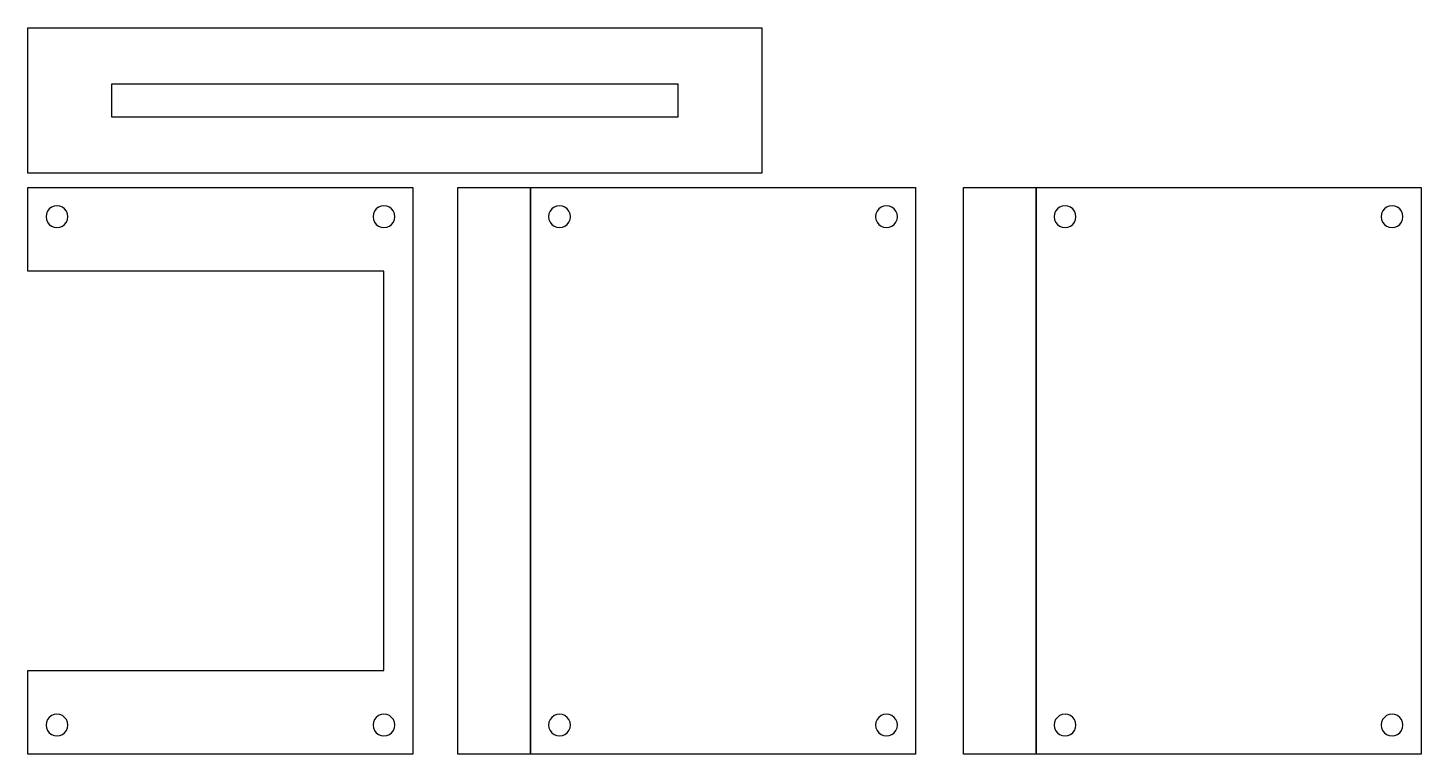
# Model space of a CAD drawing. Header units: metres. Extents: x 138 to 330, y 0 to 100.
import ezdxf

# ---------------------------------------------------------------- set-up
doc = ezdxf.new("R2010")
doc.units = ezdxf.units.M

msp = doc.modelspace()

# ---------------------------------------------------------------- linework, layer by layer
at = {"layer": 'Layer0'}
for points in [[(138.41, 80, 0), (138.41, 100, 0), (239.41, 100, 0), (239.41, 80, 0), (138.41, 80, 0)], [(149.91, 87.75, 0), (227.91, 87.75, 0), (227.91, 92.25, 0), (149.91, 92.25, 0), (149.91, 87.75, 0)], [(138.41, 0, 0), (138.41, 11.5, 0), (187.41, 11.5, 0), (187.41, 66.5, 0), (138.41, 66.5, 0), (138.41, 78, 0), (191.41, 78, 0), (191.41, 0, 0), (138.41, 0, 0)], [(207.58, 78, 0), (207.58, 0, 0), (197.58, 0, 0), (197.58, 78, 0), (207.58, 78, 0)], [(260.58, 0, 0), (207.58, 0, 0), (207.58, 78, 0), (260.58, 78, 0), (260.58, 0, 0)], [(277.16, 78, 0), (277.16, 0, 0), (267.16, 0, 0), (267.16, 78, 0), (277.16, 78, 0)], [(330.16, 0, 0), (277.16, 0, 0), (277.16, 78, 0), (330.16, 78, 0), (330.16, 0, 0)], [(143.91, 74, 0), (143.86, 74.39, 0), (143.71, 74.75, 0), (143.47, 75.06, 0), (143.16, 75.3, 0), (142.8, 75.45, 0), (142.41, 75.5, 0), (142.02, 75.45, 0), (141.66, 75.3, 0), (141.35, 75.06, 0), (141.11, 74.75, 0), (140.96, 74.39, 0), (140.91, 74, 0), (140.96, 73.61, 0), (141.11, 73.25, 0), (141.35, 72.94, 0), (141.66, 72.7, 0), (142.02, 72.55, 0), (142.41, 72.5, 0), (142.8, 72.55, 0), (143.16, 72.7, 0), (143.47, 72.94, 0), (143.71, 73.25, 0), (143.86, 73.61, 0), (143.91, 74, 0)], [(188.91, 74, 0), (188.86, 74.39, 0), (188.71, 74.75, 0), (188.47, 75.06, 0), (188.16, 75.3, 0), (187.8, 75.45, 0), (187.41, 75.5, 0), (187.02, 75.45, 0), (186.66, 75.3, 0), (186.35, 75.06, 0), (186.11, 74.75, 0), (185.96, 74.39, 0), (185.91, 74, 0), (185.96, 73.61, 0), (186.11, 73.25, 0), (186.35, 72.94, 0), (186.66, 72.7, 0), (187.02, 72.55, 0), (187.41, 72.5, 0), (187.8, 72.55, 0), (188.16, 72.7, 0), (188.47, 72.94, 0), (188.71, 73.25, 0), (188.86, 73.61, 0), (188.91, 74, 0)], [(213.08, 74, 0), (213.03, 74.39, 0), (212.88, 74.75, 0), (212.64, 75.06, 0), (212.33, 75.3, 0), (211.97, 75.45, 0), (211.58, 75.5, 0), (211.19, 75.45, 0), (210.83, 75.3, 0), (210.52, 75.06, 0), (210.28, 74.75, 0), (210.13, 74.39, 0), (210.08, 74, 0), (210.13, 73.61, 0), (210.28, 73.25, 0), (210.52, 72.94, 0), (210.83, 72.7, 0), (211.19, 72.55, 0), (211.58, 72.5, 0), (211.97, 72.55, 0), (212.33, 72.7, 0), (212.64, 72.94, 0), (212.88, 73.25, 0), (213.03, 73.61, 0), (213.08, 74, 0)], [(258.08, 74, 0), (258.03, 74.39, 0), (257.88, 74.75, 0), (257.64, 75.06, 0), (257.33, 75.3, 0), (256.97, 75.45, 0), (256.58, 75.5, 0), (256.19, 75.45, 0), (255.83, 75.3, 0), (255.52, 75.06, 0), (255.28, 74.75, 0), (255.13, 74.39, 0), (255.08, 74, 0), (255.13, 73.61, 0), (255.28, 73.25, 0), (255.52, 72.94, 0), (255.83, 72.7, 0), (256.19, 72.55, 0), (256.58, 72.5, 0), (256.97, 72.55, 0), (257.33, 72.7, 0), (257.64, 72.94, 0), (257.88, 73.25, 0), (258.03, 73.61, 0), (258.08, 74, 0)], [(282.66, 74, 0), (282.61, 74.39, 0), (282.46, 74.75, 0), (282.22, 75.06, 0), (281.91, 75.3, 0), (281.55, 75.45, 0), (281.16, 75.5, 0), (280.78, 75.45, 0), (280.41, 75.3, 0), (280.1, 75.06, 0), (279.86, 74.75, 0), (279.71, 74.39, 0), (279.66, 74, 0), (279.71, 73.61, 0), (279.86, 73.25, 0), (280.1, 72.94, 0), (280.41, 72.7, 0), (280.78, 72.55, 0), (281.16, 72.5, 0), (281.55, 72.55, 0), (281.91, 72.7, 0), (282.22, 72.94, 0), (282.46, 73.25, 0), (282.61, 73.61, 0), (282.66, 74, 0)], [(327.66, 74, 0), (327.61, 74.39, 0), (327.46, 74.75, 0), (327.22, 75.06, 0), (326.91, 75.3, 0), (326.55, 75.45, 0), (326.16, 75.5, 0), (325.78, 75.45, 0), (325.41, 75.3, 0), (325.1, 75.06, 0), (324.86, 74.75, 0), (324.71, 74.39, 0), (324.66, 74, 0), (324.71, 73.61, 0), (324.86, 73.25, 0), (325.1, 72.94, 0), (325.41, 72.7, 0), (325.78, 72.55, 0), (326.16, 72.5, 0), (326.55, 72.55, 0), (326.91, 72.7, 0), (327.22, 72.94, 0), (327.46, 73.25, 0), (327.61, 73.61, 0), (327.66, 74, 0)], [(143.91, 4, 0), (143.86, 4.39, 0), (143.71, 4.75, 0), (143.47, 5.06, 0), (143.16, 5.3, 0), (142.8, 5.45, 0), (142.41, 5.5, 0), (142.02, 5.45, 0), (141.66, 5.3, 0), (141.35, 5.06, 0), (141.11, 4.75, 0), (140.96, 4.39, 0), (140.91, 4, 0), (140.96, 3.61, 0), (141.11, 3.25, 0), (141.35, 2.94, 0), (141.66, 2.7, 0), (142.02, 2.55, 0), (142.41, 2.5, 0), (142.8, 2.55, 0), (143.16, 2.7, 0), (143.47, 2.94, 0), (143.71, 3.25, 0), (143.86, 3.61, 0), (143.91, 4, 0)], [(188.86, 4.39, 0), (188.71, 4.75, 0), (188.47, 5.06, 0), (188.16, 5.3, 0), (187.8, 5.45, 0), (187.41, 5.5, 0), (187.02, 5.45, 0), (186.66, 5.3, 0), (186.35, 5.06, 0), (186.11, 4.75, 0), (185.96, 4.39, 0), (185.91, 4, 0), (185.96, 3.61, 0), (186.11, 3.25, 0), (186.35, 2.94, 0), (186.66, 2.7, 0), (187.02, 2.55, 0), (187.41, 2.5, 0), (187.8, 2.55, 0), (188.16, 2.7, 0), (188.47, 2.94, 0), (188.71, 3.25, 0), (188.86, 3.61, 0), (188.91, 4, 0), (188.86, 4.39, 0)], [(213.08, 4, 0), (213.03, 4.39, 0), (212.88, 4.75, 0), (212.64, 5.06, 0), (212.33, 5.3, 0), (211.97, 5.45, 0), (211.58, 5.5, 0), (211.19, 5.45, 0), (210.83, 5.3, 0), (210.52, 5.06, 0), (210.28, 4.75, 0), (210.13, 4.39, 0), (210.08, 4, 0), (210.13, 3.61, 0), (210.28, 3.25, 0), (210.52, 2.94, 0), (210.83, 2.7, 0), (211.19, 2.55, 0), (211.58, 2.5, 0), (211.97, 2.55, 0), (212.33, 2.7, 0), (212.64, 2.94, 0), (212.88, 3.25, 0), (213.03, 3.61, 0), (213.08, 4, 0)], [(258.03, 4.39, 0), (257.88, 4.75, 0), (257.64, 5.06, 0), (257.33, 5.3, 0), (256.97, 5.45, 0), (256.58, 5.5, 0), (256.19, 5.45, 0), (255.83, 5.3, 0), (255.52, 5.06, 0), (255.28, 4.75, 0), (255.13, 4.39, 0), (255.08, 4, 0), (255.13, 3.61, 0), (255.28, 3.25, 0), (255.52, 2.94, 0), (255.83, 2.7, 0), (256.19, 2.55, 0), (256.58, 2.5, 0), (256.97, 2.55, 0), (257.33, 2.7, 0), (257.64, 2.94, 0), (257.88, 3.25, 0), (258.03, 3.61, 0), (258.08, 4, 0), (258.03, 4.39, 0)], [(282.66, 4, 0), (282.61, 4.39, 0), (282.46, 4.75, 0), (282.22, 5.06, 0), (281.91, 5.3, 0), (281.55, 5.45, 0), (281.16, 5.5, 0), (280.78, 5.45, 0), (280.41, 5.3, 0), (280.1, 5.06, 0), (279.86, 4.75, 0), (279.71, 4.39, 0), (279.66, 4, 0), (279.71, 3.61, 0), (279.86, 3.25, 0), (280.1, 2.94, 0), (280.41, 2.7, 0), (280.78, 2.55, 0), (281.16, 2.5, 0), (281.55, 2.55, 0), (281.91, 2.7, 0), (282.22, 2.94, 0), (282.46, 3.25, 0), (282.61, 3.61, 0), (282.66, 4, 0)], [(327.61, 4.39, 0), (327.46, 4.75, 0), (327.22, 5.06, 0), (326.91, 5.3, 0), (326.55, 5.45, 0), (326.16, 5.5, 0), (325.78, 5.45, 0), (325.41, 5.3, 0), (325.1, 5.06, 0), (324.86, 4.75, 0), (324.71, 4.39, 0), (324.66, 4, 0), (324.71, 3.61, 0), (324.86, 3.25, 0), (325.1, 2.94, 0), (325.41, 2.7, 0), (325.78, 2.55, 0), (326.16, 2.5, 0), (326.55, 2.55, 0), (326.91, 2.7, 0), (327.22, 2.94, 0), (327.46, 3.25, 0), (327.61, 3.61, 0), (327.66, 4, 0), (327.61, 4.39, 0)]]:
    msp.add_polyline3d(points, dxfattribs=at)

doc.saveas('drawing.dxf')
